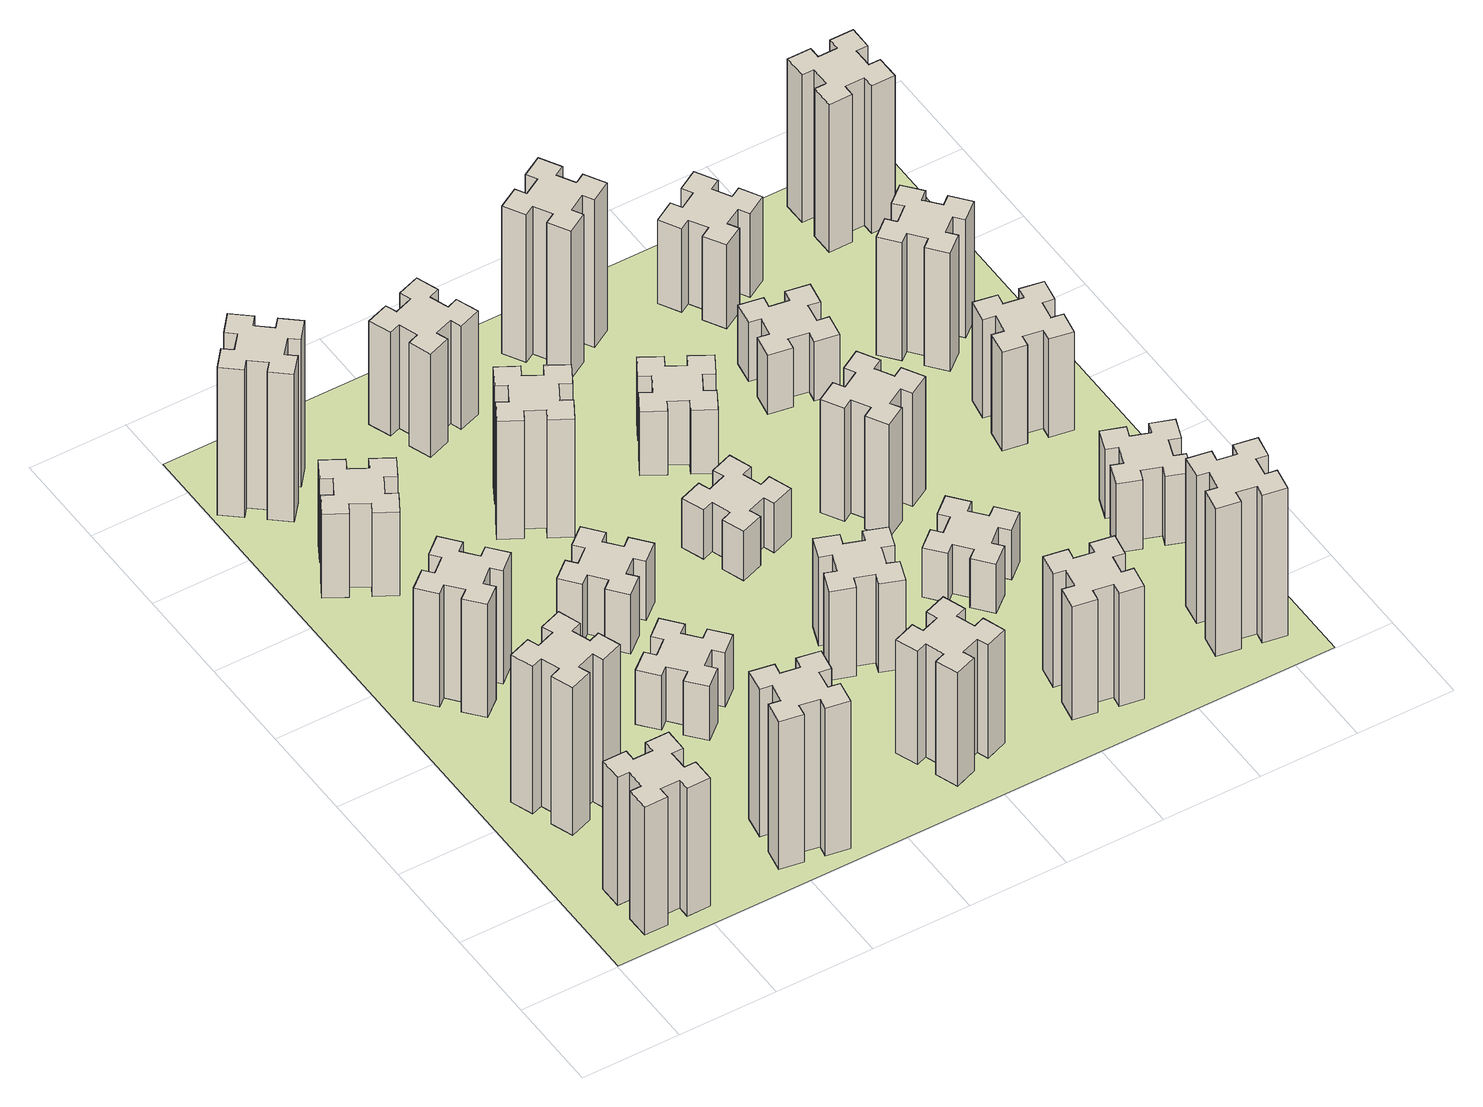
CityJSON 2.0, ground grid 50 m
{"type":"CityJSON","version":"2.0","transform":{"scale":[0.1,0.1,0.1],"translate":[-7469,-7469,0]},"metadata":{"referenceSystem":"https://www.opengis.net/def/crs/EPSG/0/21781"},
"CityObjects":{
"building1":{"type":"Building","attributes":{"class":"1000","function":"1000","usage":"1000","yearOfConstruction":2016,"roofType":"1000","measuredHeight":78,"storeysAboveGround":30,"storeysBelowGround":0},"geometry":[{"type":"Solid","lod":"1","boundaries":[[[[0,1,2,3,4,5,6,7,8,9,10,11,12,13,14,15,16,17,18,19]],[[17,16,20,21]],[[16,15,22,20]],[[15,14,23,22]],[[14,13,24,23]],[[13,12,25,24]],[[12,11,26,25]],[[11,10,27,26]],[[10,9,28,27]],[[9,8,29,28]],[[8,7,30,29]],[[7,6,31,30]],[[6,5,32,31]],[[5,4,33,32]],[[4,3,34,33]],[[3,2,35,34]],[[2,1,36,35]],[[1,0,37,36]],[[0,19,38,37]],[[19,18,39,38]],[[18,17,21,39]],[[24,25,26,27,28,29,30,31,32,33,34,35,36,37,38,39,21,20,22,23]]]]}]},
"building2":{"type":"Building","attributes":{"class":"1000","function":"1000","usage":"1000","yearOfConstruction":2016,"roofType":"1000","measuredHeight":90,"storeysAboveGround":30,"storeysBelowGround":0},"geometry":[{"type":"Solid","lod":"1","boundaries":[[[[40,41,42,43,44,45,46,47,48,49,50,51,52,53,54,55,56,57,58,59]],[[57,56,60,61]],[[56,55,62,60]],[[55,54,63,62]],[[54,53,64,63]],[[53,52,65,64]],[[52,51,66,65]],[[51,50,67,66]],[[50,49,68,67]],[[49,48,69,68]],[[48,47,70,69]],[[47,46,71,70]],[[46,45,72,71]],[[45,44,73,72]],[[44,43,74,73]],[[43,42,75,74]],[[42,41,76,75]],[[41,40,77,76]],[[40,59,78,77]],[[59,58,79,78]],[[58,57,61,79]],[[64,65,66,67,68,69,70,71,72,73,74,75,76,77,78,79,61,60,62,63]]]]}]},
"building3":{"type":"Building","attributes":{"class":"1000","function":"1000","usage":"1000","yearOfConstruction":2016,"roofType":"1000","measuredHeight":69,"storeysAboveGround":30,"storeysBelowGround":0},"geometry":[{"type":"Solid","lod":"1","boundaries":[[[[80,81,82,83,84,85,86,87,88,89,90,91,92,93,94,95,96,97,98,99]],[[97,96,100,101]],[[96,95,102,100]],[[95,94,103,102]],[[94,93,104,103]],[[93,92,105,104]],[[92,91,106,105]],[[91,90,107,106]],[[90,89,108,107]],[[89,88,109,108]],[[88,87,110,109]],[[87,86,111,110]],[[86,85,112,111]],[[85,84,113,112]],[[84,83,114,113]],[[83,82,115,114]],[[82,81,116,115]],[[81,80,117,116]],[[80,99,118,117]],[[99,98,119,118]],[[98,97,101,119]],[[104,105,106,107,108,109,110,111,112,113,114,115,116,117,118,119,101,100,102,103]]]]}]},
"building4":{"type":"Building","attributes":{"class":"1000","function":"1000","usage":"1000","yearOfConstruction":2016,"roofType":"1000","measuredHeight":51,"storeysAboveGround":30,"storeysBelowGround":0},"geometry":[{"type":"Solid","lod":"1","boundaries":[[[[120,121,122,123,124,125,126,127,128,129,130,131,132,133,134,135,136,137,138,139]],[[137,136,140,141]],[[136,135,142,140]],[[135,134,143,142]],[[134,133,144,143]],[[133,132,145,144]],[[132,131,146,145]],[[131,130,147,146]],[[130,129,148,147]],[[129,128,149,148]],[[128,127,150,149]],[[127,126,151,150]],[[126,125,152,151]],[[125,124,153,152]],[[124,123,154,153]],[[123,122,155,154]],[[122,121,156,155]],[[121,120,157,156]],[[120,139,158,157]],[[139,138,159,158]],[[138,137,141,159]],[[144,145,146,147,148,149,150,151,152,153,154,155,156,157,158,159,141,140,142,143]]]]}]},
"building5":{"type":"Building","attributes":{"class":"1000","function":"1000","usage":"1000","yearOfConstruction":2016,"roofType":"1000","measuredHeight":90,"storeysAboveGround":30,"storeysBelowGround":0},"geometry":[{"type":"Solid","lod":"1","boundaries":[[[[160,161,162,163,164,165,166,167,168,169,170,171,172,173,174,175,176,177,178,179]],[[177,176,180,181]],[[176,175,182,180]],[[175,174,183,182]],[[174,173,184,183]],[[173,172,185,184]],[[172,171,186,185]],[[171,170,187,186]],[[170,169,188,187]],[[169,168,189,188]],[[168,167,190,189]],[[167,166,191,190]],[[166,165,192,191]],[[165,164,193,192]],[[164,163,194,193]],[[163,162,195,194]],[[162,161,196,195]],[[161,160,197,196]],[[160,179,198,197]],[[179,178,199,198]],[[178,177,181,199]],[[184,185,186,187,188,189,190,191,192,193,194,195,196,197,198,199,181,180,182,183]]]]}]},
"building6":{"type":"Building","attributes":{"class":"1000","function":"1000","usage":"1000","yearOfConstruction":2016,"roofType":"1000","measuredHeight":90,"storeysAboveGround":30,"storeysBelowGround":0},"geometry":[{"type":"Solid","lod":"1","boundaries":[[[[200,201,202,203,204,205,206,207,208,209,210,211,212,213,214,215,216,217,218,219]],[[217,216,220,221]],[[216,215,222,220]],[[215,214,223,222]],[[214,213,224,223]],[[213,212,225,224]],[[212,211,226,225]],[[211,210,227,226]],[[210,209,228,227]],[[209,208,229,228]],[[208,207,230,229]],[[207,206,231,230]],[[206,205,232,231]],[[205,204,233,232]],[[204,203,234,233]],[[203,202,235,234]],[[202,201,236,235]],[[201,200,237,236]],[[200,219,238,237]],[[219,218,239,238]],[[218,217,221,239]],[[224,225,226,227,228,229,230,231,232,233,234,235,236,237,238,239,221,220,222,223]]]]}]},
"building7":{"type":"Building","attributes":{"class":"1000","function":"1000","usage":"1000","yearOfConstruction":2016,"roofType":"1000","measuredHeight":33,"storeysAboveGround":30,"storeysBelowGround":0},"geometry":[{"type":"Solid","lod":"1","boundaries":[[[[240,241,242,243,244,245,246,247,248,249,250,251,252,253,254,255,256,257,258,259]],[[257,256,260,261]],[[256,255,262,260]],[[255,254,263,262]],[[254,253,264,263]],[[253,252,265,264]],[[252,251,266,265]],[[251,250,267,266]],[[250,249,268,267]],[[249,248,269,268]],[[248,247,270,269]],[[247,246,271,270]],[[246,245,272,271]],[[245,244,273,272]],[[244,243,274,273]],[[243,242,275,274]],[[242,241,276,275]],[[241,240,277,276]],[[240,259,278,277]],[[259,258,279,278]],[[258,257,261,279]],[[264,265,266,267,268,269,270,271,272,273,274,275,276,277,278,279,261,260,262,263]]]]}]},
"building8":{"type":"Building","attributes":{"class":"1000","function":"1000","usage":"1000","yearOfConstruction":2016,"roofType":"1000","measuredHeight":36,"storeysAboveGround":30,"storeysBelowGround":0},"geometry":[{"type":"Solid","lod":"1","boundaries":[[[[280,281,282,283,284,285,286,287,288,289,290,291,292,293,294,295,296,297,298,299]],[[297,296,300,301]],[[296,295,302,300]],[[295,294,303,302]],[[294,293,304,303]],[[293,292,305,304]],[[292,291,306,305]],[[291,290,307,306]],[[290,289,308,307]],[[289,288,309,308]],[[288,287,310,309]],[[287,286,311,310]],[[286,285,312,311]],[[285,284,313,312]],[[284,283,314,313]],[[283,282,315,314]],[[282,281,316,315]],[[281,280,317,316]],[[280,299,318,317]],[[299,298,319,318]],[[298,297,301,319]],[[304,305,306,307,308,309,310,311,312,313,314,315,316,317,318,319,301,300,302,303]]]]}]},
"building9":{"type":"Building","attributes":{"class":"1000","function":"1000","usage":"1000","yearOfConstruction":2016,"roofType":"1000","measuredHeight":72,"storeysAboveGround":30,"storeysBelowGround":0},"geometry":[{"type":"Solid","lod":"1","boundaries":[[[[320,321,322,323,324,325,326,327,328,329,330,331,332,333,334,335,336,337,338,339]],[[337,336,340,341]],[[336,335,342,340]],[[335,334,343,342]],[[334,333,344,343]],[[333,332,345,344]],[[332,331,346,345]],[[331,330,347,346]],[[330,329,348,347]],[[329,328,349,348]],[[328,327,350,349]],[[327,326,351,350]],[[326,325,352,351]],[[325,324,353,352]],[[324,323,354,353]],[[323,322,355,354]],[[322,321,356,355]],[[321,320,357,356]],[[320,339,358,357]],[[339,338,359,358]],[[338,337,341,359]],[[344,345,346,347,348,349,350,351,352,353,354,355,356,357,358,359,341,340,342,343]]]]}]},
"building10":{"type":"Building","attributes":{"class":"1000","function":"1000","usage":"1000","yearOfConstruction":2016,"roofType":"1000","measuredHeight":69,"storeysAboveGround":30,"storeysBelowGround":0},"geometry":[{"type":"Solid","lod":"1","boundaries":[[[[360,361,362,363,364,365,366,367,368,369,370,371,372,373,374,375,376,377,378,379]],[[377,376,380,381]],[[376,375,382,380]],[[375,374,383,382]],[[374,373,384,383]],[[373,372,385,384]],[[372,371,386,385]],[[371,370,387,386]],[[370,369,388,387]],[[369,368,389,388]],[[368,367,390,389]],[[367,366,391,390]],[[366,365,392,391]],[[365,364,393,392]],[[364,363,394,393]],[[363,362,395,394]],[[362,361,396,395]],[[361,360,397,396]],[[360,379,398,397]],[[379,378,399,398]],[[378,377,381,399]],[[384,385,386,387,388,389,390,391,392,393,394,395,396,397,398,399,381,380,382,383]]]]}]},
"building11":{"type":"Building","attributes":{"class":"1000","function":"1000","usage":"1000","yearOfConstruction":2016,"roofType":"1000","measuredHeight":63,"storeysAboveGround":30,"storeysBelowGround":0},"geometry":[{"type":"Solid","lod":"1","boundaries":[[[[400,401,402,403,404,405,406,407,408,409,410,411,412,413,414,415,416,417,418,419]],[[417,416,420,421]],[[416,415,422,420]],[[415,414,423,422]],[[414,413,424,423]],[[413,412,425,424]],[[412,411,426,425]],[[411,410,427,426]],[[410,409,428,427]],[[409,408,429,428]],[[408,407,430,429]],[[407,406,431,430]],[[406,405,432,431]],[[405,404,433,432]],[[404,403,434,433]],[[403,402,435,434]],[[402,401,436,435]],[[401,400,437,436]],[[400,419,438,437]],[[419,418,439,438]],[[418,417,421,439]],[[424,425,426,427,428,429,430,431,432,433,434,435,436,437,438,439,421,420,422,423]]]]}]},
"building12":{"type":"Building","attributes":{"class":"1000","function":"1000","usage":"1000","yearOfConstruction":2016,"roofType":"1000","measuredHeight":54,"storeysAboveGround":30,"storeysBelowGround":0},"geometry":[{"type":"Solid","lod":"1","boundaries":[[[[440,441,442,443,444,445,446,447,448,449,450,451,452,453,454,455,456,457,458,459]],[[457,456,460,461]],[[456,455,462,460]],[[455,454,463,462]],[[454,453,464,463]],[[453,452,465,464]],[[452,451,466,465]],[[451,450,467,466]],[[450,449,468,467]],[[449,448,469,468]],[[448,447,470,469]],[[447,446,471,470]],[[446,445,472,471]],[[445,444,473,472]],[[444,443,474,473]],[[443,442,475,474]],[[442,441,476,475]],[[441,440,477,476]],[[440,459,478,477]],[[459,458,479,478]],[[458,457,461,479]],[[464,465,466,467,468,469,470,471,472,473,474,475,476,477,478,479,461,460,462,463]]]]}]},
"building13":{"type":"Building","attributes":{"class":"1000","function":"1000","usage":"1000","yearOfConstruction":2016,"roofType":"1000","measuredHeight":30,"storeysAboveGround":30,"storeysBelowGround":0},"geometry":[{"type":"Solid","lod":"1","boundaries":[[[[480,481,482,483,484,485,486,487,488,489,490,491,492,493,494,495,496,497,498,499]],[[497,496,500,501]],[[496,495,502,500]],[[495,494,503,502]],[[494,493,504,503]],[[493,492,505,504]],[[492,491,506,505]],[[491,490,507,506]],[[490,489,508,507]],[[489,488,509,508]],[[488,487,510,509]],[[487,486,511,510]],[[486,485,512,511]],[[485,484,513,512]],[[484,483,514,513]],[[483,482,515,514]],[[482,481,516,515]],[[481,480,517,516]],[[480,499,518,517]],[[499,498,519,518]],[[498,497,501,519]],[[504,505,506,507,508,509,510,511,512,513,514,515,516,517,518,519,501,500,502,503]]]]}]},
"building14":{"type":"Building","attributes":{"class":"1000","function":"1000","usage":"1000","yearOfConstruction":2016,"roofType":"1000","measuredHeight":39,"storeysAboveGround":30,"storeysBelowGround":0},"geometry":[{"type":"Solid","lod":"1","boundaries":[[[[520,521,522,523,524,525,526,527,528,529,530,531,532,533,534,535,536,537,538,539]],[[537,536,540,541]],[[536,535,542,540]],[[535,534,543,542]],[[534,533,544,543]],[[533,532,545,544]],[[532,531,546,545]],[[531,530,547,546]],[[530,529,548,547]],[[529,528,549,548]],[[528,527,550,549]],[[527,526,551,550]],[[526,525,552,551]],[[525,524,553,552]],[[524,523,554,553]],[[523,522,555,554]],[[522,521,556,555]],[[521,520,557,556]],[[520,539,558,557]],[[539,538,559,558]],[[538,537,541,559]],[[544,545,546,547,548,549,550,551,552,553,554,555,556,557,558,559,541,540,542,543]]]]}]},
"building15":{"type":"Building","attributes":{"class":"1000","function":"1000","usage":"1000","yearOfConstruction":2016,"roofType":"1000","measuredHeight":69,"storeysAboveGround":30,"storeysBelowGround":0},"geometry":[{"type":"Solid","lod":"1","boundaries":[[[[560,561,562,563,564,565,566,567,568,569,570,571,572,573,574,575,576,577,578,579]],[[577,576,580,581]],[[576,575,582,580]],[[575,574,583,582]],[[574,573,584,583]],[[573,572,585,584]],[[572,571,586,585]],[[571,570,587,586]],[[570,569,588,587]],[[569,568,589,588]],[[568,567,590,589]],[[567,566,591,590]],[[566,565,592,591]],[[565,564,593,592]],[[564,563,594,593]],[[563,562,595,594]],[[562,561,596,595]],[[561,560,597,596]],[[560,579,598,597]],[[579,578,599,598]],[[578,577,581,599]],[[584,585,586,587,588,589,590,591,592,593,594,595,596,597,598,599,581,580,582,583]]]]}]},
"building16":{"type":"Building","attributes":{"class":"1000","function":"1000","usage":"1000","yearOfConstruction":2016,"roofType":"1000","measuredHeight":90,"storeysAboveGround":30,"storeysBelowGround":0},"geometry":[{"type":"Solid","lod":"1","boundaries":[[[[600,601,602,603,604,605,606,607,608,609,610,611,612,613,614,615,616,617,618,619]],[[617,616,620,621]],[[616,615,622,620]],[[615,614,623,622]],[[614,613,624,623]],[[613,612,625,624]],[[612,611,626,625]],[[611,610,627,626]],[[610,609,628,627]],[[609,608,629,628]],[[608,607,630,629]],[[607,606,631,630]],[[606,605,632,631]],[[605,604,633,632]],[[604,603,634,633]],[[603,602,635,634]],[[602,601,636,635]],[[601,600,637,636]],[[600,619,638,637]],[[619,618,639,638]],[[618,617,621,639]],[[624,625,626,627,628,629,630,631,632,633,634,635,636,637,638,639,621,620,622,623]]]]}]},
"building17":{"type":"Building","attributes":{"class":"1000","function":"1000","usage":"1000","yearOfConstruction":2016,"roofType":"1000","measuredHeight":30,"storeysAboveGround":30,"storeysBelowGround":0},"geometry":[{"type":"Solid","lod":"1","boundaries":[[[[640,641,642,643,644,645,646,647,648,649,650,651,652,653,654,655,656,657,658,659]],[[657,656,660,661]],[[656,655,662,660]],[[655,654,663,662]],[[654,653,664,663]],[[653,652,665,664]],[[652,651,666,665]],[[651,650,667,666]],[[650,649,668,667]],[[649,648,669,668]],[[648,647,670,669]],[[647,646,671,670]],[[646,645,672,671]],[[645,644,673,672]],[[644,643,674,673]],[[643,642,675,674]],[[642,641,676,675]],[[641,640,677,676]],[[640,659,678,677]],[[659,658,679,678]],[[658,657,661,679]],[[664,665,666,667,668,669,670,671,672,673,674,675,676,677,678,679,661,660,662,663]]]]}]},
"building18":{"type":"Building","attributes":{"class":"1000","function":"1000","usage":"1000","yearOfConstruction":2016,"roofType":"1000","measuredHeight":69,"storeysAboveGround":30,"storeysBelowGround":0},"geometry":[{"type":"Solid","lod":"1","boundaries":[[[[680,681,682,683,684,685,686,687,688,689,690,691,692,693,694,695,696,697,698,699]],[[697,696,700,701]],[[696,695,702,700]],[[695,694,703,702]],[[694,693,704,703]],[[693,692,705,704]],[[692,691,706,705]],[[691,690,707,706]],[[690,689,708,707]],[[689,688,709,708]],[[688,687,710,709]],[[687,686,711,710]],[[686,685,712,711]],[[685,684,713,712]],[[684,683,714,713]],[[683,682,715,714]],[[682,681,716,715]],[[681,680,717,716]],[[680,699,718,717]],[[699,698,719,718]],[[698,697,701,719]],[[704,705,706,707,708,709,710,711,712,713,714,715,716,717,718,719,701,700,702,703]]]]}]},
"building19":{"type":"Building","attributes":{"class":"1000","function":"1000","usage":"1000","yearOfConstruction":2016,"roofType":"1000","measuredHeight":36,"storeysAboveGround":30,"storeysBelowGround":0},"geometry":[{"type":"Solid","lod":"1","boundaries":[[[[720,721,722,723,724,725,726,727,728,729,730,731,732,733,734,735,736,737,738,739]],[[737,736,740,741]],[[736,735,742,740]],[[735,734,743,742]],[[734,733,744,743]],[[733,732,745,744]],[[732,731,746,745]],[[731,730,747,746]],[[730,729,748,747]],[[729,728,749,748]],[[728,727,750,749]],[[727,726,751,750]],[[726,725,752,751]],[[725,724,753,752]],[[724,723,754,753]],[[723,722,755,754]],[[722,721,756,755]],[[721,720,757,756]],[[720,739,758,757]],[[739,738,759,758]],[[738,737,741,759]],[[744,745,746,747,748,749,750,751,752,753,754,755,756,757,758,759,741,740,742,743]]]]}]},
"building20":{"type":"Building","attributes":{"class":"1000","function":"1000","usage":"1000","yearOfConstruction":2016,"roofType":"1000","measuredHeight":90,"storeysAboveGround":30,"storeysBelowGround":0},"geometry":[{"type":"Solid","lod":"1","boundaries":[[[[760,761,762,763,764,765,766,767,768,769,770,771,772,773,774,775,776,777,778,779]],[[777,776,780,781]],[[776,775,782,780]],[[775,774,783,782]],[[774,773,784,783]],[[773,772,785,784]],[[772,771,786,785]],[[771,770,787,786]],[[770,769,788,787]],[[769,768,789,788]],[[768,767,790,789]],[[767,766,791,790]],[[766,765,792,791]],[[765,764,793,792]],[[764,763,794,793]],[[763,762,795,794]],[[762,761,796,795]],[[761,760,797,796]],[[760,779,798,797]],[[779,778,799,798]],[[778,777,781,799]],[[784,785,786,787,788,789,790,791,792,793,794,795,796,797,798,799,781,780,782,783]]]]}]},
"building21":{"type":"Building","attributes":{"class":"1000","function":"1000","usage":"1000","yearOfConstruction":2016,"roofType":"1000","measuredHeight":51,"storeysAboveGround":30,"storeysBelowGround":0},"geometry":[{"type":"Solid","lod":"1","boundaries":[[[[800,801,802,803,804,805,806,807,808,809,810,811,812,813,814,815,816,817,818,819]],[[817,816,820,821]],[[816,815,822,820]],[[815,814,823,822]],[[814,813,824,823]],[[813,812,825,824]],[[812,811,826,825]],[[811,810,827,826]],[[810,809,828,827]],[[809,808,829,828]],[[808,807,830,829]],[[807,806,831,830]],[[806,805,832,831]],[[805,804,833,832]],[[804,803,834,833]],[[803,802,835,834]],[[802,801,836,835]],[[801,800,837,836]],[[800,819,838,837]],[[819,818,839,838]],[[818,817,821,839]],[[824,825,826,827,828,829,830,831,832,833,834,835,836,837,838,839,821,820,822,823]]]]}]},
"building22":{"type":"Building","attributes":{"class":"1000","function":"1000","usage":"1000","yearOfConstruction":2016,"roofType":"1000","measuredHeight":42,"storeysAboveGround":30,"storeysBelowGround":0},"geometry":[{"type":"Solid","lod":"1","boundaries":[[[[840,841,842,843,844,845,846,847,848,849,850,851,852,853,854,855,856,857,858,859]],[[857,856,860,861]],[[856,855,862,860]],[[855,854,863,862]],[[854,853,864,863]],[[853,852,865,864]],[[852,851,866,865]],[[851,850,867,866]],[[850,849,868,867]],[[849,848,869,868]],[[848,847,870,869]],[[847,846,871,870]],[[846,845,872,871]],[[845,844,873,872]],[[844,843,874,873]],[[843,842,875,874]],[[842,841,876,875]],[[841,840,877,876]],[[840,859,878,877]],[[859,858,879,878]],[[858,857,861,879]],[[864,865,866,867,868,869,870,871,872,873,874,875,876,877,878,879,861,860,862,863]]]]}]},
"building23":{"type":"Building","attributes":{"class":"1000","function":"1000","usage":"1000","yearOfConstruction":2016,"roofType":"1000","measuredHeight":60,"storeysAboveGround":30,"storeysBelowGround":0},"geometry":[{"type":"Solid","lod":"1","boundaries":[[[[880,881,882,883,884,885,886,887,888,889,890,891,892,893,894,895,896,897,898,899]],[[897,896,900,901]],[[896,895,902,900]],[[895,894,903,902]],[[894,893,904,903]],[[893,892,905,904]],[[892,891,906,905]],[[891,890,907,906]],[[890,889,908,907]],[[889,888,909,908]],[[888,887,910,909]],[[887,886,911,910]],[[886,885,912,911]],[[885,884,913,912]],[[884,883,914,913]],[[883,882,915,914]],[[882,881,916,915]],[[881,880,917,916]],[[880,899,918,917]],[[899,898,919,918]],[[898,897,901,919]],[[904,905,906,907,908,909,910,911,912,913,914,915,916,917,918,919,901,900,902,903]]]]}]},
"building24":{"type":"Building","attributes":{"class":"1000","function":"1000","usage":"1000","yearOfConstruction":2016,"roofType":"1000","measuredHeight":72,"storeysAboveGround":30,"storeysBelowGround":0},"geometry":[{"type":"Solid","lod":"1","boundaries":[[[[920,921,922,923,924,925,926,927,928,929,930,931,932,933,934,935,936,937,938,939]],[[937,936,940,941]],[[936,935,942,940]],[[935,934,943,942]],[[934,933,944,943]],[[933,932,945,944]],[[932,931,946,945]],[[931,930,947,946]],[[930,929,948,947]],[[929,928,949,948]],[[928,927,950,949]],[[927,926,951,950]],[[926,925,952,951]],[[925,924,953,952]],[[924,923,954,953]],[[923,922,955,954]],[[922,921,956,955]],[[921,920,957,956]],[[920,939,958,957]],[[939,938,959,958]],[[938,937,941,959]],[[944,945,946,947,948,949,950,951,952,953,954,955,956,957,958,959,941,940,942,943]]]]}]},
"building25":{"type":"Building","attributes":{"class":"1000","function":"1000","usage":"1000","yearOfConstruction":2016,"roofType":"1000","measuredHeight":90,"storeysAboveGround":30,"storeysBelowGround":0},"geometry":[{"type":"Solid","lod":"1","boundaries":[[[[960,961,962,963,964,965,966,967,968,969,970,971,972,973,974,975,976,977,978,979]],[[977,976,980,981]],[[976,975,982,980]],[[975,974,983,982]],[[974,973,984,983]],[[973,972,985,984]],[[972,971,986,985]],[[971,970,987,986]],[[970,969,988,987]],[[969,968,989,988]],[[968,967,990,989]],[[967,966,991,990]],[[966,965,992,991]],[[965,964,993,992]],[[964,963,994,993]],[[963,962,995,994]],[[962,961,996,995]],[[961,960,997,996]],[[960,979,998,997]],[[979,978,999,998]],[[978,977,981,999]],[[984,985,986,987,988,989,990,991,992,993,994,995,996,997,998,999,981,980,982,983]]]]}]},
"landuse1":{"type":"LandUse","attributes":{"name":"plot1","function":"1010"},"geometry":[{"type":"MultiSurface","lod":"1","boundaries":[[[1000,1001,1002,1003]]]}]}
},
"vertices":[
[265,325,0],[265,225,0],[205,225,0],[205,105,0],[325,105,0],[325,165,0],[425,165,0],[425,105,0],[545,105,0],[545,225,0],[485,225,0],[485,325,0],[545,325,0],[545,445,0],[425,445,0],[425,385,0],[325,385,0],[325,445,0],[205,445,0],[205,325,0],[325,385,780],[325,445,780],[425,385,780],[425,445,780],[545,445,780],[545,325,780],[485,325,780],[485,225,780],[545,225,780],[545,105,780],[425,105,780],[425,165,780],[325,165,780],[325,105,780],[205,105,780],[205,225,780],[265,225,780],[265,325,780],[205,325,780],[205,445,780],
[255,1025,0],[289,931,0],[233,910,0],[274,797,0],[387,839,0],[366,895,0],[460,929,0],[480,873,0],[593,914,0],[552,1027,0],[496,1006,0],[462,1100,0],[518,1120,0],[477,1233,0],[364,1192,0],[385,1136,0],[291,1102,0],[270,1158,0],[157,1117,0],[199,1004,0],[291,1102,900],[270,1158,900],[385,1136,900],[364,1192,900],[477,1233,900],[518,1120,900],[462,1100,900],[496,1006,900],[552,1027,900],[593,914,900],[480,873,900],[460,929,900],[366,895,900],[387,839,900],[274,797,900],[233,910,900],[289,931,900],[255,1025,900],[199,1004,900],[157,1117,900],
[492,1888,0],[427,1964,0],[473,2003,0],[396,2095,0],[304,2018,0],[343,1972,0],[266,1907,0],[228,1953,0],[136,1876,0],[213,1784,0],[259,1823,0],[323,1746,0],[277,1708,0],[354,1616,0],[446,1693,0],[408,1739,0],[484,1803,0],[523,1757,0],[615,1834,0],[538,1926,0],[484,1803,690],[523,1757,690],[408,1739,690],[446,1693,690],[354,1616,690],[277,1708,690],[323,1746,690],[259,1823,690],[213,1784,690],[136,1876,690],[228,1953,690],[266,1907,690],[343,1972,690],[304,2018,690],[396,2095,690],[473,2003,690],[427,1964,690],[492,1888,690],[538,1926,690],[615,1834,690],
[446,2597,0],[496,2684,0],[548,2654,0],[608,2758,0],[504,2818,0],[474,2766,0],[387,2816,0],[417,2868,0],[313,2928,0],[253,2824,0],[305,2794,0],[255,2707,0],[203,2737,0],[143,2633,0],[247,2573,0],[277,2625,0],[364,2575,0],[334,2523,0],[438,2463,0],[498,2567,0],[364,2575,510],[334,2523,510],[277,2625,510],[247,2573,510],[143,2633,510],[203,2737,510],[255,2707,510],[305,2794,510],[253,2824,510],[313,2928,510],[417,2868,510],[387,2816,510],[474,2766,510],[504,2818,510],[608,2758,510],[548,2654,510],[496,2684,510],[446,2597,510],[498,2567,510],[438,2463,510],
[1016,344,0],[998,245,0],[939,256,0],[918,137,0],[1037,117,0],[1047,176,0],[1145,158,0],[1135,99,0],[1253,78,0],[1274,197,0],[1215,207,0],[1232,305,0],[1291,295,0],[1312,413,0],[1194,434,0],[1184,375,0],[1085,392,0],[1096,451,0],[977,472,0],[957,354,0],[1085,392,900],[1096,451,900],[1184,375,900],[1194,434,900],[1312,413,900],[1291,295,900],[1232,305,900],[1215,207,900],[1274,197,900],[1253,78,900],[1135,99,900],[1145,158,900],[1047,176,900],[1037,117,900],[918,137,900],[939,256,900],[998,245,900],[1016,344,900],[957,354,900],[977,472,900],
[384,3387,0],[308,3452,0],[346,3498,0],[254,3575,0],[177,3483,0],[223,3444,0],[159,3368,0],[113,3406,0],[36,3314,0],[128,3237,0],[166,3283,0],[243,3219,0],[204,3173,0],[296,3096,0],[373,3188,0],[327,3226,0],[392,3303,0],[438,3264,0],[515,3356,0],[423,3433,0],[392,3303,900],[438,3264,900],[327,3226,900],[373,3188,900],[296,3096,900],[204,3173,900],[243,3219,900],[166,3283,900],[128,3237,900],[36,3314,900],[113,3406,900],[159,3368,900],[223,3444,900],[177,3483,900],[254,3575,900],[346,3498,900],[308,3452,900],[384,3387,900],[423,3433,900],[515,3356,900],
[1083,1332,0],[1006,1267,0],[968,1313,0],[876,1236,0],[953,1144,0],[999,1183,0],[1063,1106,0],[1017,1068,0],[1094,976,0],[1186,1053,0],[1148,1099,0],[1224,1163,0],[1263,1117,0],[1355,1194,0],[1278,1286,0],[1232,1248,0],[1167,1324,0],[1213,1363,0],[1136,1455,0],[1044,1378,0],[1167,1324,330],[1213,1363,330],[1232,1248,330],[1278,1286,330],[1355,1194,330],[1263,1117,330],[1224,1163,330],[1148,1099,330],[1186,1053,330],[1094,976,330],[1017,1068,330],[1063,1106,330],[999,1183,330],[953,1144,330],[876,1236,330],[968,1313,330],[1006,1267,330],[1083,1332,330],[1044,1378,330],[1136,1455,330],
[1083,1972,0],[1006,1907,0],[968,1953,0],[876,1876,0],[953,1784,0],[999,1823,0],[1063,1746,0],[1017,1708,0],[1094,1616,0],[1186,1693,0],[1148,1739,0],[1224,1803,0],[1263,1757,0],[1355,1834,0],[1278,1926,0],[1232,1888,0],[1167,1964,0],[1213,2003,0],[1136,2095,0],[1044,2018,0],[1167,1964,360],[1213,2003,360],[1232,1888,360],[1278,1926,360],[1355,1834,360],[1263,1757,360],[1224,1803,360],[1148,1739,360],[1186,1693,360],[1094,1616,360],[1017,1708,360],[1063,1746,360],[999,1823,360],[953,1784,360],[876,1876,360],[968,1953,360],[1006,1907,360],[1083,1972,360],[1044,2018,360],[1136,2095,360],
[1314,2666,0],[1227,2716,0],[1257,2768,0],[1153,2828,0],[1093,2724,0],[1145,2694,0],[1095,2607,0],[1043,2637,0],[983,2533,0],[1087,2473,0],[1117,2525,0],[1204,2475,0],[1174,2423,0],[1278,2363,0],[1338,2467,0],[1286,2497,0],[1336,2584,0],[1388,2554,0],[1448,2658,0],[1344,2718,0],[1336,2584,720],[1388,2554,720],[1286,2497,720],[1338,2467,720],[1278,2363,720],[1174,2423,720],[1204,2475,720],[1117,2525,720],[1087,2473,720],[983,2533,720],[1043,2637,720],[1095,2607,720],[1145,2694,720],[1093,2724,720],[1153,2828,720],[1257,2768,720],[1227,2716,720],[1314,2666,720],[1344,2718,720],[1448,2658,720],
[1965,496,0],[1871,462,0],[1850,518,0],[1737,477,0],[1779,364,0],[1835,385,0],[1869,291,0],[1813,270,0],[1854,157,0],[1967,199,0],[1946,255,0],[2040,289,0],[2060,233,0],[2173,274,0],[2132,387,0],[2076,366,0],[2042,460,0],[2098,480,0],[2057,593,0],[1944,552,0],[2042,460,690],[2098,480,690],[2076,366,690],[2132,387,690],[2173,274,690],[2060,233,690],[2040,289,690],[1946,255,690],[1967,199,690],[1854,157,690],[1813,270,690],[1869,291,690],[1835,385,690],[1779,364,690],[1737,477,690],[1850,518,690],[1871,462,690],[1965,496,690],[1944,552,690],[2057,593,690],
[1125,3456,0],[1031,3422,0],[1010,3478,0],[897,3437,0],[939,3324,0],[995,3345,0],[1029,3251,0],[973,3230,0],[1014,3117,0],[1127,3159,0],[1106,3215,0],[1200,3249,0],[1220,3193,0],[1333,3234,0],[1292,3347,0],[1236,3326,0],[1202,3420,0],[1258,3440,0],[1217,3553,0],[1104,3512,0],[1202,3420,630],[1258,3440,630],[1236,3326,630],[1292,3347,630],[1333,3234,630],[1220,3193,630],[1200,3249,630],[1106,3215,630],[1127,3159,630],[1014,3117,630],[973,3230,630],[1029,3251,630],[995,3345,630],[939,3324,630],[897,3437,630],[1010,3478,630],[1031,3422,630],[1125,3456,630],[1104,3512,630],[1217,3553,630],
[1869,1200,0],[1835,1106,0],[1779,1127,0],[1737,1014,0],[1850,973,0],[1871,1029,0],[1965,995,0],[1944,939,0],[2057,897,0],[2098,1010,0],[2042,1031,0],[2076,1125,0],[2132,1104,0],[2173,1217,0],[2060,1258,0],[2040,1202,0],[1946,1236,0],[1967,1292,0],[1854,1333,0],[1813,1220,0],[1946,1236,540],[1967,1292,540],[2040,1202,540],[2060,1258,540],[2173,1217,540],[2132,1104,540],[2076,1125,540],[2042,1031,540],[2098,1010,540],[2057,897,540],[1944,939,540],[1965,995,540],[1871,1029,540],[1850,973,540],[1737,1014,540],[1779,1127,540],[1835,1106,540],[1869,1200,540],[1813,1220,540],[1854,1333,540],
[1846,1835,0],[1940,1869,0],[1960,1813,0],[2073,1854,0],[2032,1967,0],[1976,1946,0],[1942,2040,0],[1998,2060,0],[1957,2173,0],[1844,2132,0],[1865,2076,0],[1771,2042,0],[1750,2098,0],[1637,2057,0],[1679,1944,0],[1735,1965,0],[1769,1871,0],[1713,1850,0],[1754,1737,0],[1867,1779,0],[1769,1871,300],[1713,1850,300],[1735,1965,300],[1679,1944,300],[1637,2057,300],[1750,2098,300],[1771,2042,300],[1865,2076,300],[1844,2132,300],[1957,2173,300],[1998,2060,300],[1942,2040,300],[1976,1946,300],[2032,1967,300],[2073,1854,300],[1960,1813,300],[1940,1869,300],[1846,1835,300],[1867,1779,300],[1754,1737,300],
[2026,2497,0],[2076,2584,0],[2128,2554,0],[2188,2658,0],[2084,2718,0],[2054,2666,0],[1967,2716,0],[1997,2768,0],[1893,2828,0],[1833,2724,0],[1885,2694,0],[1835,2607,0],[1783,2637,0],[1723,2533,0],[1827,2473,0],[1857,2525,0],[1944,2475,0],[1914,2423,0],[2018,2363,0],[2078,2467,0],[1944,2475,390],[1914,2423,390],[1857,2525,390],[1827,2473,390],[1723,2533,390],[1783,2637,390],[1835,2607,390],[1885,2694,390],[1833,2724,390],[1893,2828,390],[1997,2768,390],[1967,2716,390],[2054,2666,390],[2084,2718,390],[2188,2658,390],[2128,2554,390],[2076,2584,390],[2026,2497,390],[2078,2467,390],[2018,2363,390],
[2596,444,0],[2578,345,0],[2519,356,0],[2498,237,0],[2617,217,0],[2627,276,0],[2725,258,0],[2715,199,0],[2833,178,0],[2854,297,0],[2795,307,0],[2812,405,0],[2871,395,0],[2892,513,0],[2774,534,0],[2764,475,0],[2665,492,0],[2676,551,0],[2557,572,0],[2537,454,0],[2665,492,690],[2676,551,690],[2764,475,690],[2774,534,690],[2892,513,690],[2871,395,690],[2812,405,690],[2795,307,690],[2854,297,690],[2833,178,690],[2715,199,690],[2725,258,690],[2627,276,690],[2617,217,690],[2498,237,690],[2519,356,690],[2578,345,690],[2596,444,690],[2537,454,690],[2557,572,690],
[1844,3556,0],[1757,3506,0],[1727,3558,0],[1623,3498,0],[1683,3394,0],[1735,3424,0],[1785,3337,0],[1733,3307,0],[1793,3203,0],[1897,3263,0],[1867,3315,0],[1954,3365,0],[1984,3313,0],[2088,3373,0],[2028,3477,0],[1976,3447,0],[1926,3534,0],[1978,3564,0],[1918,3668,0],[1814,3608,0],[1926,3534,900],[1978,3564,900],[1976,3447,900],[2028,3477,900],[2088,3373,900],[1984,3313,900],[1954,3365,900],[1867,3315,900],[1897,3263,900],[1793,3203,900],[1733,3307,900],[1785,3337,900],[1735,3424,900],[1683,3394,900],[1623,3498,900],[1727,3558,900],[1757,3506,900],[1844,3556,900],[1814,3608,900],[1918,3668,900],
[2628,1099,0],[2704,1163,0],[2743,1117,0],[2835,1194,0],[2758,1286,0],[2712,1248,0],[2647,1324,0],[2693,1363,0],[2616,1455,0],[2524,1378,0],[2563,1332,0],[2486,1267,0],[2448,1313,0],[2356,1236,0],[2433,1144,0],[2479,1183,0],[2543,1106,0],[2497,1068,0],[2574,976,0],[2666,1053,0],[2543,1106,300],[2497,1068,300],[2479,1183,300],[2433,1144,300],[2356,1236,300],[2448,1313,300],[2486,1267,300],[2563,1332,300],[2524,1378,300],[2616,1455,300],[2693,1363,300],[2647,1324,300],[2712,1248,300],[2758,1286,300],[2835,1194,300],[2743,1117,300],[2704,1163,300],[2628,1099,300],[2666,1053,300],[2574,976,300],
[2375,1844,0],[2425,1757,0],[2373,1727,0],[2433,1623,0],[2537,1683,0],[2507,1735,0],[2594,1785,0],[2624,1733,0],[2728,1793,0],[2668,1897,0],[2616,1867,0],[2566,1954,0],[2618,1984,0],[2558,2088,0],[2454,2028,0],[2484,1976,0],[2397,1926,0],[2367,1978,0],[2263,1918,0],[2323,1814,0],[2397,1926,690],[2367,1978,690],[2484,1976,690],[2454,2028,690],[2558,2088,690],[2618,1984,690],[2566,1954,690],[2616,1867,690],[2668,1897,690],[2728,1793,690],[2624,1733,690],[2594,1785,690],[2507,1735,690],[2537,1683,690],[2433,1623,690],[2373,1727,690],[2425,1757,690],[2375,1844,690],[2323,1814,690],[2263,1918,690],
[2664,2795,0],[2565,2812,0],[2576,2871,0],[2457,2892,0],[2437,2774,0],[2496,2764,0],[2478,2665,0],[2419,2676,0],[2398,2557,0],[2517,2537,0],[2527,2596,0],[2625,2578,0],[2615,2519,0],[2733,2498,0],[2754,2617,0],[2695,2627,0],[2712,2725,0],[2771,2715,0],[2792,2833,0],[2674,2854,0],[2712,2725,360],[2771,2715,360],[2695,2627,360],[2754,2617,360],[2733,2498,360],[2615,2519,360],[2625,2578,360],[2527,2596,360],[2517,2537,360],[2398,2557,360],[2419,2676,360],[2478,2665,360],[2496,2764,360],[2437,2774,360],[2457,2892,360],[2576,2871,360],[2565,2812,360],[2664,2795,360],[2674,2854,360],[2792,2833,360],
[3504,475,0],[3405,492,0],[3416,551,0],[3297,572,0],[3277,454,0],[3336,444,0],[3318,345,0],[3259,356,0],[3238,237,0],[3357,217,0],[3367,276,0],[3465,258,0],[3455,199,0],[3573,178,0],[3594,297,0],[3535,307,0],[3552,405,0],[3611,395,0],[3632,513,0],[3514,534,0],[3552,405,900],[3611,395,900],[3535,307,900],[3594,297,900],[3573,178,900],[3455,199,900],[3465,258,900],[3367,276,900],[3357,217,900],[3238,237,900],[3259,356,900],[3318,345,900],[3336,444,900],[3277,454,900],[3297,572,900],[3416,551,900],[3405,492,900],[3504,475,900],[3514,534,900],[3632,513,900],
[2716,3347,0],[2666,3434,0],[2718,3464,0],[2658,3568,0],[2554,3508,0],[2584,3456,0],[2497,3406,0],[2467,3458,0],[2363,3398,0],[2423,3294,0],[2475,3324,0],[2525,3237,0],[2473,3207,0],[2533,3103,0],[2637,3163,0],[2607,3215,0],[2694,3265,0],[2724,3213,0],[2828,3273,0],[2768,3377,0],[2694,3265,510],[2724,3213,510],[2607,3215,510],[2637,3163,510],[2533,3103,510],[2473,3207,510],[2525,3237,510],[2475,3324,510],[2423,3294,510],[2363,3398,510],[2467,3458,510],[2497,3406,510],[2584,3456,510],[2554,3508,510],[2658,3568,510],[2718,3464,510],[2666,3434,510],[2716,3347,510],[2768,3377,510],[2828,3273,510],
[3351,1029,0],[3445,995,0],[3424,939,0],[3537,897,0],[3578,1010,0],[3522,1031,0],[3556,1125,0],[3612,1104,0],[3653,1217,0],[3540,1258,0],[3520,1202,0],[3426,1236,0],[3447,1292,0],[3334,1333,0],[3293,1220,0],[3349,1200,0],[3315,1106,0],[3259,1127,0],[3217,1014,0],[3330,973,0],[3315,1106,420],[3259,1127,420],[3349,1200,420],[3293,1220,420],[3334,1333,420],[3447,1292,420],[3426,1236,420],[3520,1202,420],[3540,1258,420],[3653,1217,420],[3612,1104,420],[3556,1125,420],[3522,1031,420],[3578,1010,420],[3537,897,420],[3424,939,420],[3445,995,420],[3351,1029,420],[3330,973,420],[3217,1014,420],
[3267,1856,0],[3365,1838,0],[3355,1779,0],[3473,1758,0],[3494,1877,0],[3435,1887,0],[3452,1985,0],[3511,1975,0],[3532,2093,0],[3414,2114,0],[3404,2055,0],[3305,2072,0],[3316,2131,0],[3197,2152,0],[3177,2034,0],[3236,2024,0],[3218,1925,0],[3159,1936,0],[3138,1817,0],[3257,1797,0],[3218,1925,600],[3159,1936,600],[3236,2024,600],[3177,2034,600],[3197,2152,600],[3316,2131,600],[3305,2072,600],[3404,2055,600],[3414,2114,600],[3532,2093,600],[3511,1975,600],[3452,1985,600],[3435,1887,600],[3494,1877,600],[3473,1758,600],[3355,1779,600],[3365,1838,600],[3267,1856,600],[3257,1797,600],[3138,1817,600],
[3119,2563,0],[3183,2486,0],[3137,2448,0],[3214,2356,0],[3306,2433,0],[3268,2479,0],[3344,2543,0],[3383,2497,0],[3475,2574,0],[3398,2666,0],[3352,2628,0],[3287,2704,0],[3333,2743,0],[3256,2835,0],[3164,2758,0],[3203,2712,0],[3126,2647,0],[3088,2693,0],[2996,2616,0],[3073,2524,0],[3126,2647,720],[3088,2693,720],[3203,2712,720],[3164,2758,720],[3256,2835,720],[3333,2743,720],[3287,2704,720],[3352,2628,720],[3398,2666,720],[3475,2574,720],[3383,2497,720],[3344,2543,720],[3268,2479,720],[3306,2433,720],[3214,2356,720],[3137,2448,720],[3183,2486,720],[3119,2563,720],[3073,2524,720],[2996,2616,720],
[3285,3325,0],[3385,3325,0],[3385,3265,0],[3505,3265,0],[3505,3385,0],[3445,3385,0],[3445,3485,0],[3505,3485,0],[3505,3605,0],[3385,3605,0],[3385,3545,0],[3285,3545,0],[3285,3605,0],[3165,3605,0],[3165,3485,0],[3225,3485,0],[3225,3385,0],[3165,3385,0],[3165,3265,0],[3285,3265,0],[3225,3385,900],[3165,3385,900],[3225,3485,900],[3165,3485,900],[3165,3605,900],[3285,3605,900],[3285,3545,900],[3385,3545,900],[3385,3605,900],[3505,3605,900],[3505,3485,900],[3445,3485,900],[3445,3385,900],[3505,3385,900],[3505,3265,900],[3385,3265,900],[3385,3325,900],[3285,3325,900],[3285,3265,900],[3165,3265,900],
[5,3705,0],[3705,3705,0],[3705,5,0],[5,5,0]
]}
